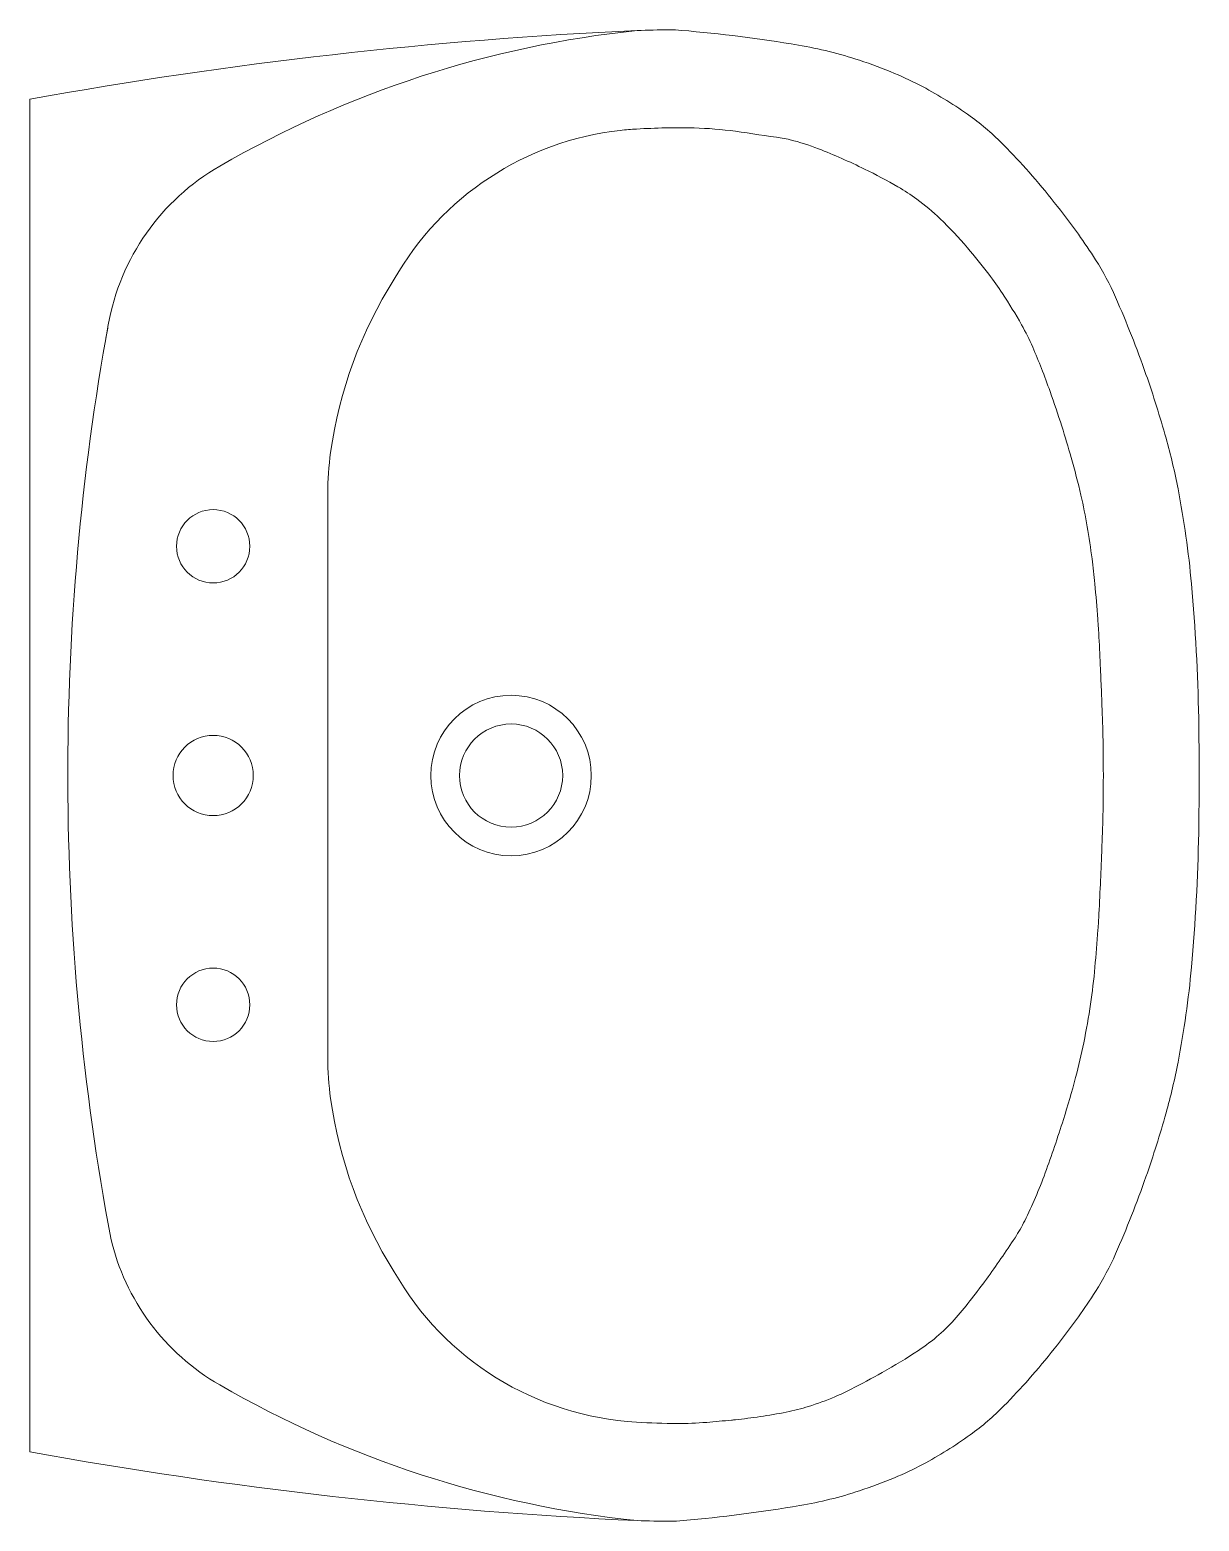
# Model space of a CAD drawing. Header units: millimetres. Extents: x 65.104 to 65.45, y 160.749 to 161.19.
import ezdxf

# ---------------------------------------------------------------- set-up
doc = ezdxf.new("R2010")
doc.units = ezdxf.units.MM
doc.layers.add('ARREDI', color=7, linetype='Continuous', lineweight=9)

# ---------------------------------------------------------------- blocks, each defined once
blk = doc.blocks.new('*U20')
at = {"layer": 'ARREDI', "linetype": 'ByBlock'}
for p, q in [((0.1796620903740065, 0.2203390523128564), (0.1807922602202716, 0.2203424421443519)), ((0.1927895521270977, 0.2203797302916276), (0.1928044673861733, 0.2203797302916276)), ((3.389832734512765e-07, 0.2000000628686246), (-3.389832734512765e-07, -0.2000000628686246)), ((0.08813663787454984, 2.065569937315104e-13), (0.08813663787454984, 0.0833627380690983)), ((0.08813663787454984, 2.065569937315104e-13), (0.08813663787454984, -0.08336341603523217))]:
    blk.add_line(p, q, dxfattribs=at)
for centre, radius in [((0.05423764416816734, 0.06779663148111723), 0.01084746103694185), ((0.1423732650928968, 2.065569937315104e-13), 0.0237288210183103), ((0.1423732650928968, 2.065569937315104e-13), 0.01525424208319948), ((0.05423764416816734, 2.065569937315104e-13), 0.01186441050915515), ((0.05423764416816734, -0.06779663148070414), 0.01084746103694185)]:
    blk.add_circle(centre, radius, dxfattribs=at)
for centre, radius, start, end in [((0.1900576023049629, -0.06427398812326254), 0.2848028255733074, 90.1738138818836, 92.09180261894916), ((0.1893268914704778, 0.1796009702409345), 0.04092677370040241, 85.12566096724865, 90.18657652920649), ((0.24201939811064, -1.13415900058279), 1.355932629617731, 92.63590299998141, 100.2817859999927), ((0.2120497146172349, -0.08930739358788489), 0.3113356330712089, 95.9712838987757, 120.0418776716951), ((0.1563932366809697, -0.2056271255848694), 0.4275600764519095, 80.44784736545493, 85.11474558310314), ((0.2070402341563962, 0.09532086298759199), 0.1223801129436725, 71.72063254261262, 80.44966102846718), ((0.2001476412832532, 0.07447655609882037), 0.1443344502188778, 67.31603486183567, 71.7178720247924), ((0.2177827864511341, 0.1166630816525857), 0.09861026320160392, 61.99093903085254, 67.31711235042741), ((0.2060822840344694, 0.09466077042319879), 0.1235302040398917, 54.29305422843726, 61.99208463207328), ((0.2331374834870741, 0.1323017422357125), 0.07717476664424869, 44.54840636111793, 54.29335415895429), ((0.1844078545774679, 0.1031871510801815), 0.08813562092515254, 96.34536099999052, 150.368250999978), ((0.1844078545774679, 0.1031871510801815), 0.08813562092515254, 93.20318799999656, 96.34536099999052), ((0.1918372771557155, -0.01238587088977926), 0.2039455416533513, 88.6916533498569, 93.4728653578231), ((0.1940767994372643, 0.08585279494268283), 0.1056813523906323, 82.04564635838872, 88.68940756746181), ((0.07283082081620829, -0.7820992182430597), 0.9820609986735916, 81.22929564272614, 82.04747589831297), ((0.2182629398347948, 0.1605502359506888), 0.02825887342686873, 76.39630525359142, 81.2208138505111), ((0.2099130270097502, 0.1259983807712395), 0.06380534562829054, 68.52525122091483, 76.4062717699756), ((0.1653514930097002, 0.01275952643333633), 0.1854966287682208, 63.90175033121047, 68.52145620337144), ((0.1484171747632752, 0.04891378314220535), 0.1960489960696714, 41.34724543346418, 44.54689222819381), ((0.08995968929549703, 0.1214190212182022), 0.06779663148088656, 119.8794160000102, 169.8966550000038), ((0.1731963085509105, 0.02877104785322125), 0.1676665994031264, 60.09306696196615, 63.90219796668035), ((0.1292288117423328, 0.03202273828680584), 0.2216126549647182, 38.33887289620483, 41.34833261721431), ((0.2267615120904163, 0.121887574807508), 0.06024258648626653, 53.74127792909785, 60.09787467194502), ((0.2220732193655399, 0.1155056932321121), 0.06816145443335404, 46.12902521024142, 53.73625562692386), ((0.09770524487115728, 0.007106278564483759), 0.2617943066207197, 35.75206416620941, 38.33645263937733), ((0.1895935117339647, 0.08172083006649891), 0.1150266695380561, 40.27462790354559, 46.12875384533717), ((0.1843992536069015, 0.06950786774254139), 0.1549775978745586, 32.39711166598719, 35.75623724700799), ((0.1195718754871602, 0.02237922995273528), 0.2068114994303951, 37.482690934053, 40.27721137196825), ((0.2449002603804415, 0.1079040046802144), 0.08332122959535385, 23.74876144826099, 32.39402937440203), ((0.2165597290905488, 0.07774307528529947), 0.1288135998136845, 147.6005869999903, 172.0586870000041), ((0.2057075521967395, 0.08843546651414347), 0.09826297951420561, 33.42663141903291, 37.48114528401243), ((0.1584011255016884, 0.05720600620534919), 0.1549478733258161, 29.4011728919768, 33.42819333113431), ((0.030331341089334, 0.01348979598747099), 0.3177436344919407, 19.32588367319848, 23.74994335735868), ((0.7569944752435644, 0.0002345763448940857), 0.7457629462897523, 169.7206469999994, 190.586922999994), ((-0.5441205100230345, 0.2344041414798035), 0.5762713675875358, 349.493060000001, 349.8969429999984), ((0.2319366109067755, 0.09864991264755879), 0.07053777370698341, 23.42634074186573, 29.39635618629199), ((0.1222093902549328, 0.05108241742433392), 0.1901317926544594, 21.37736544118536, 23.43308287633426), ((0.09840710839676947, 0.04178113879267355), 0.2156868745929337, 19.44330065461875, 21.37343524083986), ((0.03999009819017174, 0.01688270215171428), 0.3075062826591336, 15.64179242687628, 19.32490639465769), ((-0.05087633961237015, -0.01091336386881066), 0.373997513700557, 17.77737341493606, 19.44281781725552), ((0.02316644403825374, 0.01281557667591124), 0.2962453672175239, 15.90822451902956, 17.77946309521746), ((0.1548944323486496, 0.04905088765688115), 0.1881840376997724, 10.93415753514116, 15.64297871814273), ((0.1762722587992793, 0.0833627380690983), 0.08813562092515254, 172.0586840000005, 179.9999990000051), ((0.0875028253139094, 0.03116039034949009), 0.2293446791382409, 13.04002780203153, 15.90627161495704), ((0.06390466387644778, 0.03147615757075062), 0.2808555494854184, 5.1427932983535, 10.93347648142728), ((0.1579384156226862, 0.04746843387859803), 0.1570458227890289, 9.57801294486781, 13.04185200367362), ((0.03345831825660439, 0.02645278364493352), 0.2832874646314885, 7.64219068781965, 9.580116945160519), ((0.1438309177964108, 0.04127661706882235), 0.1719238420359758, 5.149797301430407, 7.637482342124771), ((-0.4609324859108374, -0.01324032449375703), 0.779139513227616, 4.37958056807384, 5.150778849505202), ((-0.2056593786820169, 0.007215456270040957), 0.5515091189573101, 1.01127789015388, 5.14277272394489), ((0.1140040527116977, 0.0307758118444197), 0.2025205379655363, 2.871708276763362, 4.384294893405212), ((-1.548316279631469, -0.05242143120279097), 1.866921530722317, 2.578050287709744, 2.865904132623017), ((-0.7524932972838054, -0.01664084739011211), 1.070294601289523, 2.200618191722536, 2.580832635750165), ((-0.5936716285514674, -0.01043229276801422), 0.9113516695468193, 1.978556738436174, 2.193988805964225), ((-1.659559955078534, -0.0476393323858506), 1.977889160814101, 1.843478078128832, 1.989696887611877), ((-0.1809071542983796, 5.908810565599665e-06), 0.4984689490726978, 359.9993208204589, 1.837330020745177), ((-0.6145439492050544, 2.32141436438682e-05), 0.9604569395770829, 359.998615167017, 1.00976452296604), ((-0.1809071542983796, -5.908810565655176e-06), 0.4984689490726992, 358.1626699792549, 0.0006791795411361417), ((-0.6145439492050544, -2.321414364392371e-05), 0.9604569395770813, 358.990235477034, 0.001384832983005012), ((-1.659825615761245, 0.04763899340257707), 1.978154673116624, 358.0105604569868, 358.1567792664581), ((-0.2056593786820169, -0.007215456270040999), 0.5515091189573158, 354.8572272760551, 358.9887221098462), ((-0.5934913185148061, 0.01043195378515384), 0.9111714787338596, 357.8055984358763, 358.0210305033934), ((-0.6462271724306132, 0.01249814639317283), 0.9639477754088859, 357.4226847275406, 357.8028991715701), ((-2.077477446794346, 0.0770554602438378), 2.396653253725414, 357.1784211277883, 357.4195216790454), ((0.1437243372598553, -0.03240763960662735), 0.1727558787940465, 355.6156508137178, 357.174988686362), ((-0.6499214629585471, 0.02836239698355919), 0.9687248809716963, 354.9619043102655, 355.6203455968087), ((0.1284740526671342, -0.04025377787047102), 0.1873109330518469, 351.606632584294, 354.9600298160448), ((0.06390466387644778, -0.03147615757075067), 0.2808555494854262, 349.0665235185727, 354.8572067016465), ((0.1062414150602833, -0.03698200837011239), 0.2097830176352389, 348.4402515971464, 351.6089646429739), ((0.1304158622240748, -0.04191074837956634), 0.185111250370327, 345.1578871031872, 348.4354405982916), ((0.1762722587992793, -0.08336341603523217), 0.08813562092515254, 179.9999990000051, 187.941313999994), ((0.1548944323486496, -0.04905088765646805), 0.1881840376997699, 344.3570212818573, 349.0658424648588), ((0.04459715608962656, -0.01918886382185718), 0.2738870021872924, 342.4675272989174, 345.1619090769612), ((0.2165597290905488, -0.07774375325184651), 0.1288135998136845, 187.9413100000087, 212.3994109999903), ((0.03999009819017174, -0.01688270215171433), 0.3075062826591343, 340.6750936053423, 344.3582075731238), ((-0.04834713536264679, 0.01017627335696321), 0.3713598322085265, 341.1721343942618, 342.4672344086779), ((-0.04293286511157612, 0.008331469171013225), 0.3656399001035144, 339.866757448904, 341.1719411959933), ((0.161368371666027, -0.06657522458317189), 0.1480393303523494, 336.8324751976024, 339.8698903931865), ((0.030331341089334, -0.01348979598747105), 0.3177436344919319, 336.2500566426414, 340.6741163268016), ((0.1716962676633487, -0.07098166881380927), 0.1368107049752428, 333.6676277715519, 336.8274043794818), ((0.2517643485964143, -0.1106098459806217), 0.04747263912620425, 326.6943349162885, 333.667370629817), ((0.02622201747882569, 0.03755773287056043), 0.3173299616403945, 324.0015184377793, 326.6970459729558), ((0.08995968929549703, -0.1214190212182022), 0.06779663148088656, 193.0974130000042, 240.1205819999877), ((0.2449002603804415, -0.1079040046802145), 0.08332122959534968, 327.605970625598, 336.251238551739), ((0.1844078545774679, -0.1031878290463153), 0.08813562092515254, 209.6317469999941, 266.7968099999891), ((0.1326098025785523, -0.03973037548367112), 0.1858316251400694, 319.5717116105177, 324.0008114425665), ((0.1843876930142105, -0.06950820672540177), 0.1549871776318425, 324.2461583603007, 327.6052839413218), ((0.2374668733163576, -0.1290594314225235), 0.04808299350322848, 310.8574605799939, 319.5711560224269), ((0.09772027280666329, -0.007106617547757293), 0.2617823088727571, 321.6615653773953, 324.2459538505339), ((0.2301746670202691, -0.120632572810387), 0.05922697002830134, 303.5392510488434, 310.8600774181022), ((0.1717302919840344, -0.03245063031664989), 0.1650182737142238, 299.1529387852961, 303.5366771327225), ((0.1292288117423328, -0.03202273828680589), 0.221612654964718, 318.6516673827857, 321.6611271037952), ((0.2121562608682928, 0.08963971804211807), 0.3116772493346825, 239.9718118114191, 264.0155825739785), ((0.1098074248527425, 0.07856712854577519), 0.2921378404693734, 297.1078942889891, 299.1523826499616), ((0.1484171747632752, -0.04891378314220541), 0.1960489960696676, 315.4531077718062, 318.6527545665359), ((0.2042756674906003, -0.1040916608141364), 0.08652873576393538, 287.5654168177845, 293.0551357806354), ((0.2090318198527954, -0.1152787513828485), 0.07437258694558622, 293.0588190556345, 297.1115000291678), ((0.191296050364459, -0.02404460514684875), 0.1673801692747262, 275.9688097173805, 278.5025550363671), ((0.1882230624262204, -0.003542055264434074), 0.1881117334188921, 278.5049428191634, 280.8950069088198), ((0.2126937361962888, -0.1307017882005715), 0.05861883214773938, 280.8997473864295, 287.570529391054), ((0.2331029595080618, -0.1322726419878366), 0.07721978467486659, 305.7092282733972, 315.4541760712485), ((0.1923020992839759, -0.01124282362684566), 0.1803990285762728, 265.9251795141196, 269.7446209027753), ((0.191926811429046, -0.09645384434258242), 0.09518718166676673, 269.7419015776205, 275.0007309870399), ((-0.0910192944305721, 3.134019035797187), 3.338027530188717, 275.0054302085291, 275.1323976429237), ((0.2008198205015215, -0.1151812322896354), 0.07574727697210387, 275.129577728828, 275.9725094360815), ((0.2061787637652839, -0.09480701316124707), 0.1233563823064472, 298.0001010589362, 305.706685965334), ((0.24201939811064, 1.13415900058279), 1.355932629617731, 259.7182120000008, 267.3640949999966), ((0.2173694425325292, -0.1158586362720968), 0.09951519693820207, 292.6828671039714, 298.0014814588465), ((0.2077339911466263, -0.09704636002420201), 0.1205241471637021, 279.5823390071152, 288.223487501692), ((0.2011459704509679, -0.0770288024038532), 0.1415979371625478, 288.2225222153747, 292.6807173626203), ((0.1538525340890609, 0.2220801615944011), 0.4441673893363025, 275.0850982380184, 279.5831560245685), ((0.18946400353107, 0.0676545370804656), 0.2881603691079775, 268.0505456663779, 270.0001594219836), ((0.1894650398840263, -0.1781200355724564), 0.04238579645427502, 269.999682922673, 275.0844218532466)]:
    blk.add_arc(centre, radius, start, end, dxfattribs=at)

msp = doc.modelspace()

# ---------------------------------------------------------------- block references
msp.add_blockref('*U20', (65.10446878968128, 160.9698709195706))

doc.saveas('drawing.dxf')
